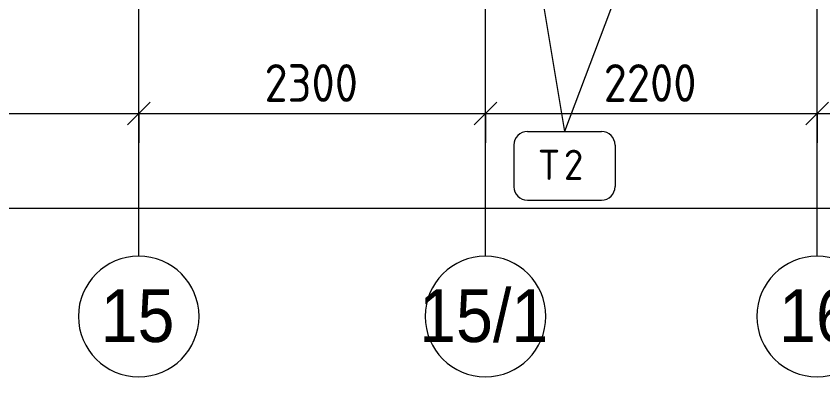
# Model space of a CAD drawing. Header units: millimetres. Extents: x -8624 to 200327, y -8553 to 29000.
# Drawn here: x 147697 to 153048, y -2706 to -316 of the extents above; entities that cross this region are included whole.
import ezdxf

# ---------------------------------------------------------------- set-up
doc = ezdxf.new("R2010")
doc.units = ezdxf.units.MM
for name, color, linetype, lineweight in [('A-ANNO-DIMS', 7, 'Continuous', 9), ('A-ANNO-DIMS-100', 7, 'Continuous', 9), ('Марки для знаков', 7, 'Continuous', 9), ('Оси', 7, 'Continuous', 9), ('Оси-1', 7, 'Continuous', 20)]:
    doc.layers.add(name, color=color, linetype=linetype, lineweight=lineweight)
doc.styles.add('Arial_1', font='arial.ttf', dxfattribs={"width": 0.9, "height": 350})
doc.styles.add('GOST Common_1', font='GOST_Common.ttf', dxfattribs={"height": 200})
doc.styles.add('ISOCPEUR', font='isocpeur.ttf', dxfattribs={"width": 0.9, "height": 250})
doc.dimstyles.new('ISO-2_5_0_9К_БОЛЬШОЙ', dxfattribs={"dimscale": 304.8, "dimtxt": 248.995294, "dimasz": 0.492126, "dimexe": 0.393701, "dimexo": 0.984252, "dimgap": 0, "dimtad": 1, "dimdec": 0, "dimrnd": 10, "dimzin": 0, "dimdsep": 46, "dimtxsty": 'ISOCPEUR', "dimblk1": 'OBLIQUE', "dimblk2": 'OBLIQUE', "dimsah": 1, "dimcen": 0.09, "dimdle": 0.393701, "dimazin": 0, "dimtfac": 1, "dimtdec": 4, "dimtix": 1, "dimtmove": 0, "dimatfit": 3, "dimfxl": 1, "dimtvp": 1, "dimtolj": 1, "dimtzin": 0, "dimarcsym": 2})

# ---------------------------------------------------------------- blocks, each defined once
blk = doc.blocks.new('Ось сетки - D8-29747960-План зашивки приборов отопления в осях 3 этажа 12-23')
at = {"layer": 'Оси-1'}
for start, end in [(360, 180), (180, 360)]:
    blk.add_arc((0, 0), 4, start, end, dxfattribs=at)
blk = doc.blocks.new('DIMBLOCK14-План зашивки приборов отопления в осях 3 этажа 12-23')
at = {"layer": 'A-ANNO-DIMS-100'}
for p, q in [((134659.8, -1781.9), (134659.8, -1468)), ((180909.8, -1781.9), (180909.8, -1468)), ((134539.8, -1588), (181029.8, -1588)), ((134659.8, -1588), (134659.8, -1781.9)), ((180909.8, -1588), (180909.8, -1781.9))]:
    blk.add_line(p, q, dxfattribs=at)
at = {"layer": 'A-ANNO-DIMS-100', "lineweight": 20}
for p, q in [((134659.8, -1588), (134734.8, -1513)), ((180909.8, -1588), (180984.8, -1513)), ((134659.8, -1588), (134584.8, -1663)), ((180909.8, -1588), (180834.8, -1663))]:
    blk.add_line(p, q, dxfattribs=at)
at = {"layer": 'A-ANNO-DIMS-100', "color": 0, "insert": (157377.8, -1261.4), "char_height": 250, "width": 976.828, "attachment_point": 1, "line_spacing_factor": 1.149209, "style": 'ISOCPEUR'}
blk.add_mtext('46250', dxfattribs=at)
blk = doc.blocks.new('_Oblique')
at = {"color": 0, "linetype": 'ByBlock', "lineweight": -2}
blk.add_line((-0.5, -0.5), (0.5, 0.5), dxfattribs=at)
blk = doc.blocks.new('DIMBLOCK19-План зашивки приборов отопления в осях 3 этажа 12-23')
at = {"layer": 'A-ANNO-DIMS-100'}
for p, q in [((144809.8, -1154.7), (144809.8, -840.7)), ((148509.8, -1154.7), (148509.8, -840.7)), ((144809.8, -960.7), (148509.8, -960.7)), ((144809.8, -960.7), (144809.8, -1154.7)), ((148509.8, -960.7), (148509.8, -1154.7))]:
    blk.add_line(p, q, dxfattribs=at)
at = {"layer": 'A-ANNO-DIMS-100', "lineweight": 20}
for p, q in [((144809.8, -960.7), (144884.8, -885.7)), ((148509.8, -960.7), (148584.8, -885.7)), ((144809.8, -960.7), (144734.8, -1035.7)), ((148509.8, -960.7), (148434.8, -1035.7))]:
    blk.add_line(p, q, dxfattribs=at)
at = {"layer": 'A-ANNO-DIMS-100', "color": 0, "insert": (146343.8, -634.1), "char_height": 250, "width": 758.478, "attachment_point": 1, "line_spacing_factor": 1.149209, "style": 'ISOCPEUR'}
blk.add_mtext('3700', dxfattribs=at)
blk = doc.blocks.new('DIMBLOCK20-План зашивки приборов отопления в осях 3 этажа 12-23')
at = {"layer": 'A-ANNO-DIMS-100'}
for p, q in [((148509.8, -1154.7), (148509.8, -840.7)), ((150809.8, -1154.7), (150809.8, -840.7)), ((148509.8, -960.7), (150809.8, -960.7)), ((148509.8, -960.7), (148509.8, -1154.7)), ((150809.8, -960.7), (150809.8, -1154.7))]:
    blk.add_line(p, q, dxfattribs=at)
at = {"layer": 'A-ANNO-DIMS-100', "lineweight": 20}
for p, q in [((148509.8, -960.7), (148584.8, -885.7)), ((150809.8, -960.7), (150884.8, -885.7)), ((148509.8, -960.7), (148434.8, -1035.7)), ((150809.8, -960.7), (150734.8, -1035.7))]:
    blk.add_line(p, q, dxfattribs=at)
at = {"layer": 'A-ANNO-DIMS-100', "color": 0, "insert": (149343.8, -634.1), "char_height": 250, "width": 758.478, "attachment_point": 1, "line_spacing_factor": 1.149209, "style": 'ISOCPEUR'}
blk.add_mtext('2300', dxfattribs=at)
blk = doc.blocks.new('DIMBLOCK21-План зашивки приборов отопления в осях 3 этажа 12-23')
at = {"layer": 'A-ANNO-DIMS-100'}
for p, q in [((150809.8, -1154.7), (150809.8, -840.7)), ((153009.8, -1154.7), (153009.8, -840.7)), ((150809.8, -960.7), (153009.8, -960.7)), ((150809.8, -960.7), (150809.8, -1154.7)), ((153009.8, -960.7), (153009.8, -1154.7))]:
    blk.add_line(p, q, dxfattribs=at)
at = {"layer": 'A-ANNO-DIMS-100', "lineweight": 20}
for p, q in [((150809.8, -960.7), (150884.8, -885.7)), ((153009.8, -960.7), (153084.8, -885.7)), ((150809.8, -960.7), (150734.8, -1035.7)), ((153009.8, -960.7), (152934.8, -1035.7))]:
    blk.add_line(p, q, dxfattribs=at)
at = {"layer": 'A-ANNO-DIMS-100', "color": 0, "insert": (151593.8, -634.1), "char_height": 250, "width": 758.478, "attachment_point": 1, "line_spacing_factor": 1.149209, "style": 'ISOCPEUR'}
blk.add_mtext('2200', dxfattribs=at)
blk = doc.blocks.new('DIMBLOCK22-План зашивки приборов отопления в осях 3 этажа 12-23')
at = {"layer": 'A-ANNO-DIMS-100'}
for p, q in [((153009.8, -1154.7), (153009.8, -840.7)), ((156809.8, -1154.7), (156809.8, -840.7)), ((153009.8, -960.7), (156809.8, -960.7)), ((153009.8, -960.7), (153009.8, -1154.7)), ((156809.8, -960.7), (156809.8, -1154.7))]:
    blk.add_line(p, q, dxfattribs=at)
at = {"layer": 'A-ANNO-DIMS-100', "lineweight": 20}
for p, q in [((153009.8, -960.7), (153084.8, -885.7)), ((156809.8, -960.7), (156884.8, -885.7)), ((153009.8, -960.7), (152934.8, -1035.7)), ((156809.8, -960.7), (156734.8, -1035.7))]:
    blk.add_line(p, q, dxfattribs=at)
at = {"layer": 'A-ANNO-DIMS-100', "color": 0, "insert": (154593.8, -634.1), "char_height": 250, "width": 758.478, "attachment_point": 1, "line_spacing_factor": 1.149209, "style": 'ISOCPEUR'}
blk.add_mtext('3800', dxfattribs=at)
blk = doc.blocks.new('Марка_Знаки - В прямоуг_Наименование краткое-30718135-План зашивки приборов отопления в осях 3 этажа 12-23')
at = {"layer": 'Марки для знаков'}
for p, q in [((-2.455, 2.278), (2.455, 2.278)), ((-3.355, 1.378), (-3.355, -1.384)), ((3.355, 1.378), (3.355, -1.378)), ((-2.461, -2.278), (2.455, -2.278))]:
    blk.add_line(p, q, dxfattribs=at)
for centre, radius, start, end in [((-2.455, 1.378), 0.9, 90, 180), ((2.455, 1.378), 0.9, 0, 90), ((-2.461, -1.384), 0.893, 180, 270), ((2.455, -1.378), 0.9, 270, 0)]:
    blk.add_arc(centre, radius, start, end, dxfattribs=at)

msp = doc.modelspace()

# ---------------------------------------------------------------- linework, layer by layer
at = {"layer": 'Марки для знаков'}
for p in [(151102.4, 311), (151852.7, 295.3)]:
    msp.add_line(p, (151333.6, -1080.5), dxfattribs=at)
at = {"layer": 'Оси'}
for p, q in [((148509.8, -1906.3), (148509.8, 593.7)), ((150809.8, -1906.3), (150809.8, 593.7)), ((153009.8, -1906.3), (153009.8, 593.7))]:
    msp.add_line(p, q, dxfattribs=at)

# ---------------------------------------------------------------- block references
at = {"layer": 'Марки для знаков', "xscale": 99.99999999999993, "yscale": 99.99999999999993, "zscale": 99.99999999999993}
msp.add_blockref('Марка_Знаки - В прямоуг_Наименование краткое-30718135-План зашивки приборов отопления в осях 3 этажа 12-23', (151333.6, -1308.2), dxfattribs=at)
at = {"layer": 'Оси-1', "xscale": 99.99999999999993, "yscale": 99.99999999999993, "zscale": 99.99999999999993}
for p in [(148509.8, -2306.3), (150809.8, -2306.3), (153009.8, -2306.3)]:
    msp.add_blockref('Ось сетки - D8-29747960-План зашивки приборов отопления в осях 3 этажа 12-23', p, dxfattribs=at)

# ---------------------------------------------------------------- texts
at = {"layer": 'Марки для знаков', "char_height": 200, "attachment_point": 1, "style": 'GOST Common_1'}
for s, insert, width in [('\\fGOST Common|b0|i0|c204|p34|;Т', (151163.6, -1201.2), 200.422), ('\\fGOST Common|b0|i0|c204|p34|;2', (151329, -1201.2), 176.371)]:
    msp.add_mtext(s, dxfattribs=dict(at, insert=insert, width=width))
at = {"layer": 'Оси', "char_height": 350, "attachment_point": 1, "style": 'Arial_1'}
for s, insert, width in [('15', (148257.2, -2125.6), 606.076), ('15/1', (150369.6, -2125.6), 1060.633), ('16', (152757.2, -2125.6), 606.076)]:
    msp.add_mtext(s, dxfattribs=dict(at, insert=insert, width=width))

# ---------------------------------------------------------------- dimensions: what is measured, and where the dimension line sits
at = {"layer": 'A-ANNO-DIMS'}
for base, p1, p2, override, picture, middle in [((148509.8, -960.7), (144809.8, -854.7), (148509.8, -854.7), {"dimpost": '<>', "dimfxl": 3700}, 'DIMBLOCK19-План зашивки приборов отопления в осях 3 этажа 12-23', (146659.8, -835.7)), ((150809.8, -960.7), (148509.8, -854.7), (150809.8, -854.7), {"dimpost": '<>', "dimfxl": 2300}, 'DIMBLOCK20-План зашивки приборов отопления в осях 3 этажа 12-23', (149659.8, -835.7)), ((153009.8, -960.7), (150809.8, -854.7), (153009.8, -854.7), {"dimpost": '<>', "dimfxl": 2200}, 'DIMBLOCK21-План зашивки приборов отопления в осях 3 этажа 12-23', (151909.8, -835.7)), ((156809.8, -960.7), (153009.8, -854.7), (156809.8, -854.7), {"dimpost": '<>', "dimfxl": 3800}, 'DIMBLOCK22-План зашивки приборов отопления в осях 3 этажа 12-23', (154909.8, -835.7)), ((180909.8, -1588), (134659.8, -1481.9), (180909.8, -1481.9), {"dimpost": '<>', "dimfxl": 46250}, 'DIMBLOCK14-План зашивки приборов отопления в осях 3 этажа 12-23', (157784.8, -1463))]:
    dim = msp.add_linear_dim(base=base, p1=p1, p2=p2, dimstyle='ISO-2_5_0_9К_БОЛЬШОЙ', override=override, dxfattribs=at)
    dim.commit()
    dim.dimension.update_dxf_attribs({"geometry": picture, "text_midpoint": middle})

doc.saveas('drawing.dxf')
